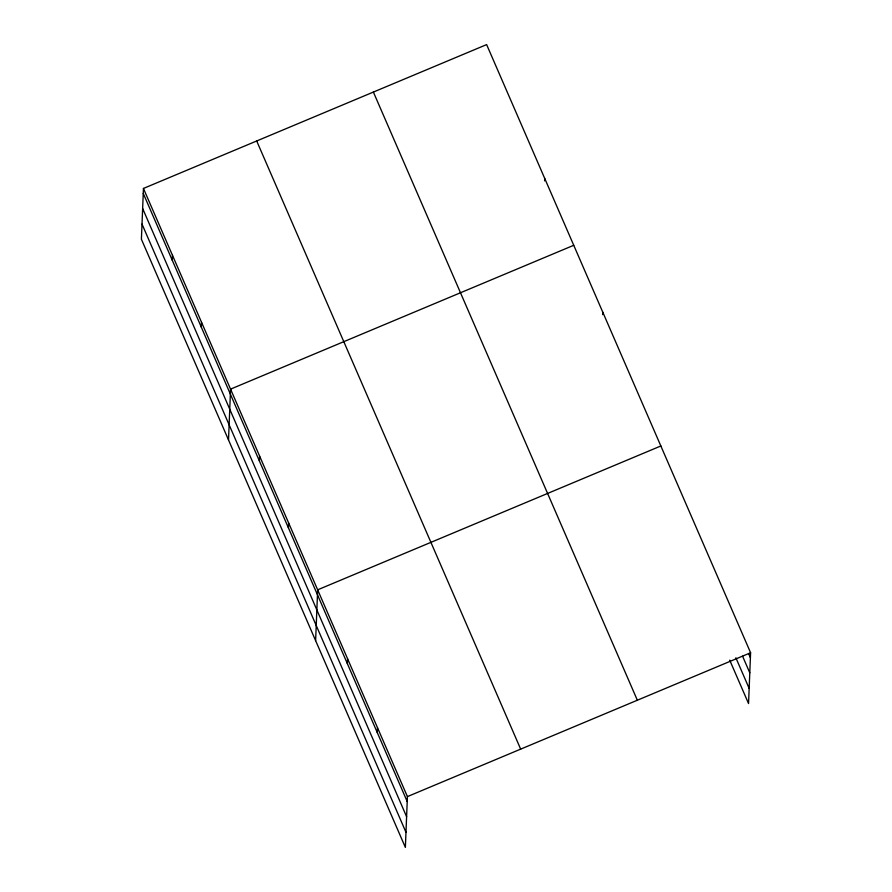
<?xml version="1.0" encoding="UTF-8"?>
<svg xmlns="http://www.w3.org/2000/svg" width="892" height="892" viewBox="0 0 892 892"><rect width="100%" height="100%" fill="white"/><g stroke="black" fill="none" stroke-linecap="round" stroke-linejoin="round"><path stroke-width="1.34" d="M143.445 188.446L141.404 239.246L405.369 847.4L407.41 796.601L143.445 188.446L486.631 44.6L750.596 652.754L748.555 703.554L729.712 660.158M172.29 260.286L172.479 255.346M201.324 327.174L201.514 322.246M228.519 439.934L230.56 389.135L573.746 245.289M259.394 460.974L259.594 456.035M288.428 527.874L288.629 522.935M315.623 640.634L317.663 589.824L660.849 445.978M347.378 663.693L347.579 658.753M377.294 732.611L377.494 727.671M544.611 180.864L544.7 178.389M602.68 314.653L602.78 312.189M407.41 796.601L750.596 652.754M748.734 653.858L750.395 657.694M742.59 656.233L749.782 672.824M735.867 657.783L749.157 688.412M373.38 92.066L637.345 700.22M256.695 140.981L520.66 749.124M143.244 193.386L407.209 801.54M142.642 208.516L406.596 816.671M142.018 224.115L405.972 832.269"/></g></svg>
